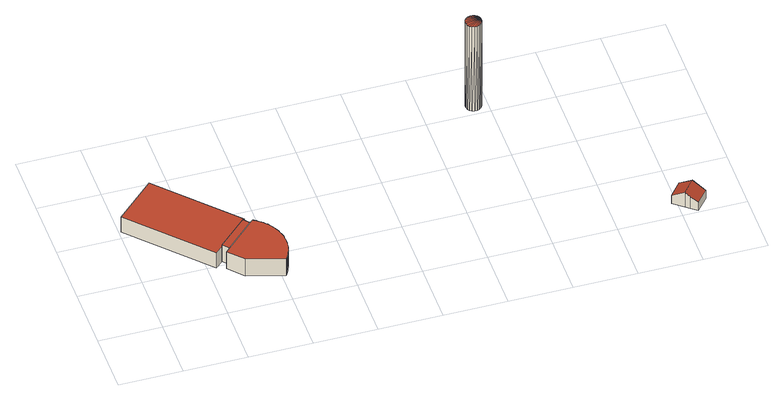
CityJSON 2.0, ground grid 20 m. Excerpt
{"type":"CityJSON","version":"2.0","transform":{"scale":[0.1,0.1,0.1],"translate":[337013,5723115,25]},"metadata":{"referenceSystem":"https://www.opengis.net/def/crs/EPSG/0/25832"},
"CityObjects":{
"building1":{"type":"Building","attributes":{"Geometrietyp2DReferenz":"3000","Gemeindeschluessel":"05170048","function":"31001_2120","roofType":"1000","measuredHeight":5.98},"address":[{"country":"Germany","locality":"Wesel","thoroughfareNumber":"2","thoroughfareName":"Emmelsumer Straße"}],"geometry":[{"type":"Solid","lod":"2","boundaries":[[[[0,1,2,3]],[[4,5,1,0]],[[6,7,5,4]],[[8,9,7,6]],[[10,11,9,8]],[[3,2,11,10]],[[8,6,4,0,3,10]],[[1,5,7,9,11,2]]]],"semantics":{"surfaces":[{"type":"WallSurface"},{"type":"RoofSurface"},{"type":"GroundSurface"}],"values":[[0,0,0,0,0,0,1,2]]}}]},
"building2":{"type":"Building","attributes":{"Geometrietyp2DReferenz":"3000","Gemeindeschluessel":"05170048","function":"31001_2100","roofType":"1000","measuredHeight":6.62},"address":[{"country":"Germany","locality":"Wesel","thoroughfareNumber":"2","thoroughfareName":"Emmelsumer Straße"}],"geometry":[{"type":"Solid","lod":"2","boundaries":[[[[12,13,14,15]],[[16,17,13,12]],[[18,19,17,16]],[[15,14,19,18]],[[16,12,15,18]],[[13,17,19,14]]]],"semantics":{"surfaces":[{"type":"WallSurface"},{"type":"RoofSurface"},{"type":"GroundSurface"}],"values":[[0,0,0,0,1,2]]}}]},
"building3":{"type":"Building","attributes":{"Geometrietyp2DReferenz":"3000","Gemeindeschluessel":"05170048","function":"31001_2100","roofType":"1000","measuredHeight":6.71},"address":[{"country":"Germany","locality":"Wesel","thoroughfareNumber":"2","thoroughfareName":"Emmelsumer Straße"}],"geometry":[{"type":"Solid","lod":"2","boundaries":[[[[20,21,22,12]],[[23,24,21,20]],[[25,26,24,23]],[[27,28,26,25]],[[29,30,28,27]],[[31,32,30,29]],[[33,34,32,31]],[[35,36,34,33]],[[37,38,36,35]],[[39,40,38,37]],[[41,42,40,39]],[[43,44,42,41]],[[45,46,44,43]],[[47,48,46,45]],[[49,50,48,47]],[[51,52,50,49]],[[53,54,52,51]],[[55,56,54,53]],[[57,58,56,55]],[[59,60,58,57]],[[61,62,60,59]],[[63,64,62,61]],[[65,66,64,63]],[[67,68,66,65]],[[69,70,68,67]],[[71,72,70,69]],[[73,74,72,71]],[[75,76,74,73]],[[77,78,76,75]],[[79,80,78,77]],[[81,82,80,79]],[[83,84,82,81]],[[85,86,84,83]],[[87,88,86,85]],[[89,90,88,87]],[[91,92,90,89]],[[93,94,92,91]],[[95,96,94,93]],[[97,98,96,95]],[[16,99,98,97]],[[12,22,99,16]],[[97,95,93,91,89,87,85,83,81,79,77,75,73,71,69,67,65,63,61,59,57,55,53,51,49,47,45,43,41,39,37,35,33,31,29,27,25,23,20,12,16]],[[21,24,26,28,30,32,34,36,38,40,42,44,46,48,50,52,54,56,58,60,62,64,66,68,70,72,74,76,78,80,82,84,86,88,90,92,94,96,98,99,22]]]],"semantics":{"surfaces":[{"type":"WallSurface"},{"type":"RoofSurface"},{"type":"GroundSurface"}],"values":[[0,0,0,0,0,0,0,0,0,0,0,0,0,0,0,0,0,0,0,0,0,0,0,0,0,0,0,0,0,0,0,0,0,0,0,0,0,0,0,0,0,1,2]]}}]},
"building4":{"type":"Building","attributes":{"Geometrietyp2DReferenz":"1000","Gemeindeschluessel":"05170048","function":"51002_1251","roofType":"1000","measuredHeight":33.53},"geometry":[{"type":"Solid","lod":"2","boundaries":[[[[100,101,102]],[[101,103,102]],[[104,105,100]],[[105,101,100]],[[106,107,104]],[[107,105,104]],[[108,109,106]],[[109,107,106]],[[110,111,108]],[[111,109,108]],[[112,113,110]],[[113,111,110]],[[114,115,112]],[[115,113,112]],[[116,117,114]],[[117,115,114]],[[118,119,116]],[[119,117,116]],[[120,121,118]],[[121,119,118]],[[122,123,120]],[[123,121,120]],[[124,125,122]],[[125,123,122]],[[126,127,124]],[[127,125,124]],[[128,129,126]],[[129,127,126]],[[130,131,128]],[[131,129,128]],[[132,133,130]],[[133,131,130]],[[134,135,136]],[[136,135,132]],[[135,133,132]],[[137,134,136]],[[138,139,137]],[[139,134,137]],[[102,103,138]],[[103,139,138]],[[103,101,139]],[[101,105,139]],[[105,107,139]],[[107,109,139]],[[109,111,139]],[[111,113,139]],[[113,115,139]],[[115,117,139]],[[117,119,139]],[[119,121,139]],[[121,123,139]],[[123,125,139]],[[125,127,139]],[[127,129,139]],[[129,131,139]],[[131,133,139]],[[133,135,139]],[[135,134,139]],[[100,102,104]],[[102,138,104]],[[138,137,104]],[[137,136,104]],[[136,132,104]],[[132,130,104]],[[130,128,104]],[[128,126,104]],[[126,124,104]],[[124,122,104]],[[122,120,104]],[[120,118,104]],[[118,116,104]],[[116,114,104]],[[114,112,104]],[[112,110,104]],[[110,108,104]],[[108,106,104]]]],"semantics":{"surfaces":[{"type":"WallSurface"},{"type":"GroundSurface"},{"type":"RoofSurface"}],"values":[[0,0,0,0,0,0,0,0,0,0,0,0,0,0,0,0,0,0,0,0,0,0,0,0,0,0,0,0,0,0,0,0,0,0,0,0,0,0,0,0,1,1,1,1,1,1,1,1,1,1,1,1,1,1,1,1,1,1,2,2,2,2,2,2,2,2,2,2,2,2,2,2,2,2,2,2]]}}]},
"building5":{"type":"Building","attributes":{"Geometrietyp2DReferenz":"3000","Gemeindeschluessel":"05170048","function":"31001_2463","roofType":"3100","measuredHeight":5.8},"address":[{"country":"Germany","locality":"Wesel","thoroughfareNumber":"43","thoroughfareName":"Willy-Brandt-Straße"}],"geometry":[{"type":"Solid","lod":"2","boundaries":[[[[140,141,142,143]],[[144,145,141,140]],[[146,147,145,144]],[[148,149,147,146]],[[150,151,149,148]],[[152,153,151,150]],[[143,142,153,152]],[[144,140,143,146]],[[152,150,148,146,143]],[[141,145,147,149,151,153,142]]]],"semantics":{"surfaces":[{"type":"WallSurface"},{"type":"RoofSurface"},{"type":"GroundSurface"}],"values":[[0,0,0,0,0,0,0,1,1,2]]}}]}
},
"vertices":[
[6,428,64],[6,428,4],[226,195,4],[226,195,64],[129,544,64],[129,544,4],[349,311,64],[349,311,4],[341,303,64],[341,303,4],[249,216,64],[249,216,4],
[358,284,71],[358,284,5],[341,303,5],[341,303,71],[267,197,71],[267,197,5],[249,216,71],[249,216,5],
[367,292,71],[367,292,4],[358,284,4],[372,290,71],[372,290,4],[378,286,71],[378,286,4],[384,281,71],[384,281,4],[390,277,71],[390,277,4],[395,272,71],[395,272,4],[400,267,71],[400,267,4],[405,262,71],[405,262,4],[409,257,71],[409,257,4],[412,252,71],[412,252,4],[416,246,71],[416,246,4],[419,241,71],[419,241,4],[421,236,71],[421,236,4],[424,231,71],[424,231,4],[426,226,71],[426,226,4],[428,222,71],[428,222,4],[429,217,71],[429,217,4],[431,212,71],[431,212,4],[432,208,71],[432,208,4],[433,203,71],[433,203,4],[434,198,71],[434,198,4],[434,193,71],[434,193,4],[435,188,71],[435,188,4],[435,183,71],[435,183,4],[435,177,71],[435,177,4],[435,172,71],[435,172,4],[435,166,71],[435,166,4],[434,160,71],[434,160,4],[433,153,71],[433,153,4],[432,147,71],[432,147,4],[430,141,71],[430,141,4],[428,134,71],[428,134,4],[425,127,71],[425,127,4],[422,121,71],[422,121,4],[419,114,71],[419,114,4],[415,107,71],[415,107,4],[412,103,71],[412,103,4],[297,137,71],[297,137,4],[253,184,71],[253,184,4],[267,197,4],
[1179,648,342],[1179,648,6],[1174,654,342],[1174,654,6],[1181,640,342],[1181,640,6],[1181,633,342],[1181,633,6],[1179,625,342],[1179,625,6],[1174,619,342],[1174,619,6],[1168,614,342],[1168,614,6],[1161,612,342],[1161,612,6],[1153,612,342],[1153,612,6],[1145,614,342],[1145,614,6],[1139,619,342],[1139,619,6],[1134,625,342],[1134,625,6],[1132,633,342],[1132,633,6],[1132,640,342],[1132,640,6],[1134,648,342],[1134,648,6],[1139,654,342],[1139,654,6],[1145,659,342],[1145,659,6],[1161,661,6],[1153,661,6],[1153,661,342],[1161,661,342],[1168,659,342],[1168,659,6],
[1583,60,36],[1583,60,4],[1616,33,4],[1616,33,62],[1620,105,36],[1620,105,4],[1653,77,62],[1653,77,4],[1686,50,36],[1686,50,4],[1649,6,36],[1649,6,4],[1630,21,51],[1630,21,4]
]}
